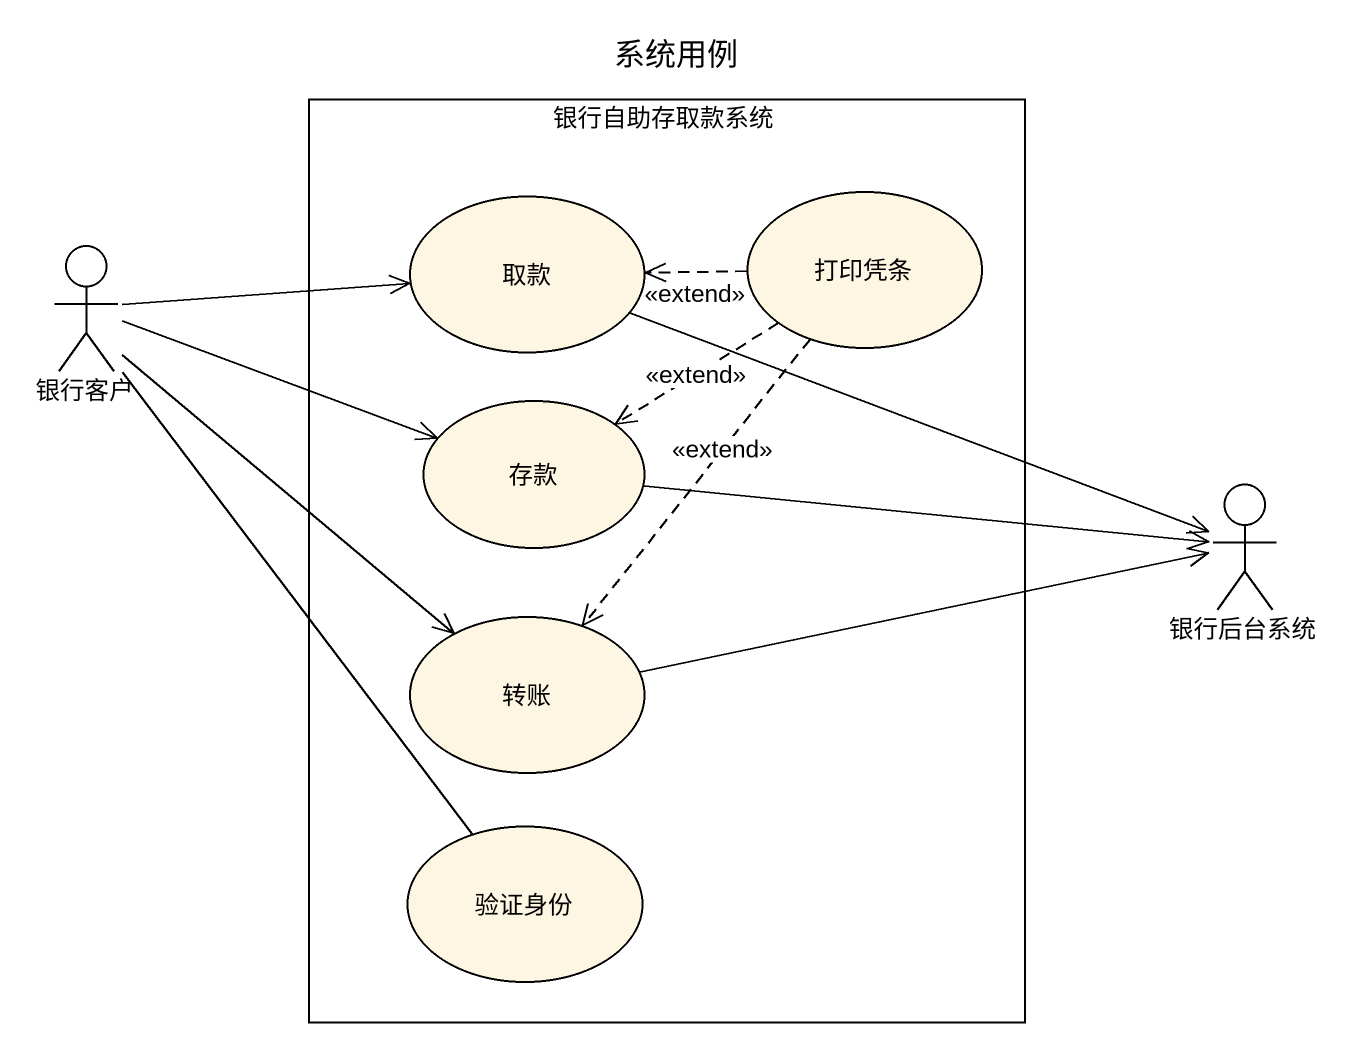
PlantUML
@startuml
title 系统用例
rectangle 银行自助存取款系统 {
  usecase 取款
  usecase 打印凭条
  usecase 存款
  usecase 转账
  usecase 验证身份
}
actor 银行客户
actor 银行后台系统
打印凭条 .left.> 取款 : <<extend>>
打印凭条 ..> 存款 : <<extend>>
打印凭条 ..> 转账 : <<extend>>
银行客户 -right-> 取款
银行客户 -right-> 存款
银行客户 --> 转账
银行客户 -- 验证身份
存款 -right-> 银行后台系统
银行后台系统 <-left- 取款
转账 -right-> 银行后台系统
@enduml
